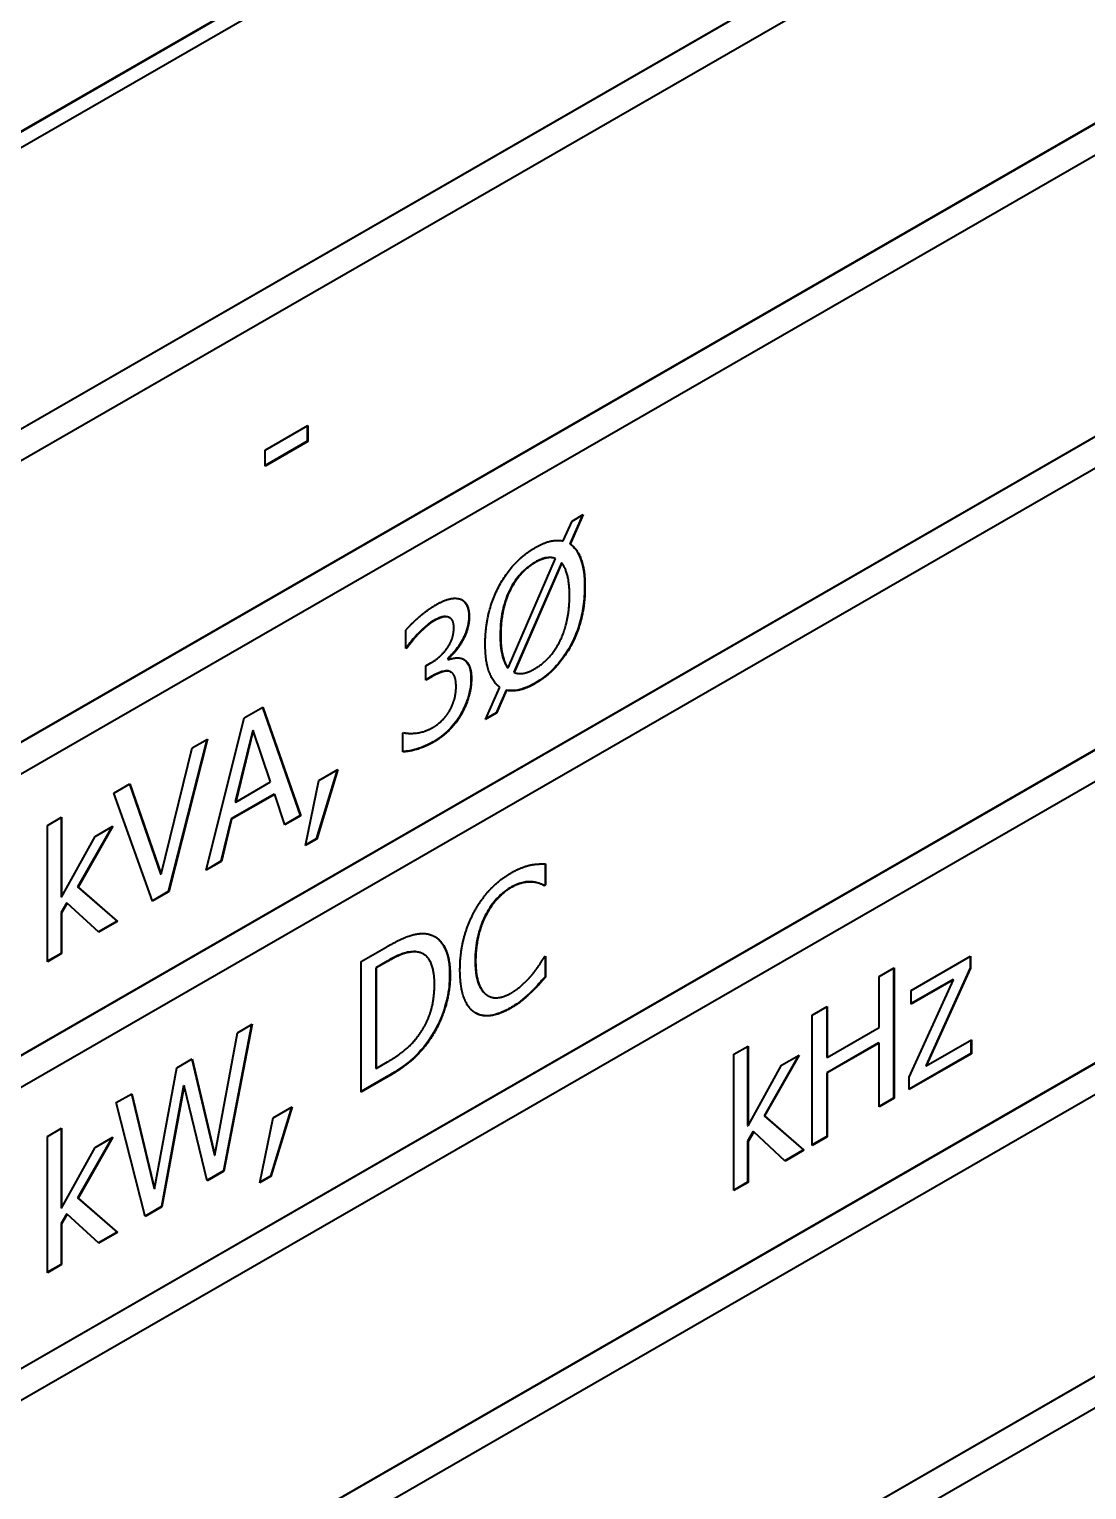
# Model space of a CAD drawing. Header units: millimetres. Extents: x 0 to 5945, y 0 to 4205.
# Drawn here: x 5634.33 to 5642.62, y 3433.98 to 3445.41 of the extents above; entities that cross this region are included whole.
import ezdxf

# ---------------------------------------------------------------- set-up
doc = ezdxf.new("R2010")
doc.units = ezdxf.units.MM
doc.header["$LTSCALE"] = 5
doc.layers.add('가시적인 것(ISO)', color=3, linetype='Continuous', lineweight=40)
doc.layers.add('가시적인 좁은 것(ISO)', color=3, linetype='Continuous', lineweight=35)

msp = doc.modelspace()

# ---------------------------------------------------------------- linework, layer by layer
at = {"layer": '가시적인 것(ISO)'}
for p, q in [((5628.3737, 3441.2188), (5660.9006, 3459.9498)), ((5628.3772, 3441.2168), (5660.9041, 3459.9478)), ((5628.4833, 3441.1552), (5660.798, 3459.7641)), ((5628.4833, 3438.9519), (5660.7945, 3457.5587)), ((5660.798, 3457.5567), (5628.4833, 3438.9479)), ((5628.4833, 3438.7026), (5660.798, 3457.3114)), ((5628.4833, 3436.4993), (5660.7945, 3455.1061)), ((5660.798, 3455.1041), (5628.4833, 3436.4952)), ((5628.4833, 3436.25), (5660.798, 3454.8588)), ((5628.4833, 3434.0467), (5660.7945, 3452.6535)), ((5660.798, 3452.6514), (5628.4833, 3434.0426)), ((5628.4833, 3433.7973), (5660.798, 3452.4062)), ((5628.4833, 3431.594), (5660.7945, 3450.2008)), ((5660.798, 3450.1988), (5628.4833, 3431.5899)), ((5628.4833, 3431.3447), (5660.798, 3449.9535)), ((5628.4833, 3429.1414), (5660.7945, 3447.7482)), ((5660.798, 3447.7461), (5628.4833, 3429.1373)), ((5628.4833, 3428.892), (5660.798, 3447.5009)), ((5628.4833, 3426.6887), (5660.7945, 3445.2955)), ((5660.798, 3445.2935), (5628.4833, 3426.6847)), ((5628.4833, 3426.4394), (5660.798, 3445.0482)), ((5636.1812, 3442.116), (5636.5157, 3442.3087)), ((5636.5122, 3442.3066), (5636.5122, 3442.1865)), ((5636.5157, 3442.3087), (5636.5157, 3442.1844)), ((5636.5122, 3442.1865), (5636.1812, 3441.9959)), ((5636.5157, 3442.1844), (5636.1812, 3441.9918)), ((5636.1812, 3441.9918), (5636.1812, 3442.116)), ((5636.5122, 3442.1865), (5636.5157, 3442.1844)), ((5638.5177, 3441.4047), (5638.5857, 3441.5607)), ((5638.6679, 3441.608), (5638.5686, 3441.3826)), ((5638.6738, 3441.6114), (5638.5721, 3441.3806)), ((5638.5857, 3441.5607), (5638.6738, 3441.6114)), ((5638.5686, 3441.3826), (5638.5721, 3441.3806)), ((5638.0858, 3440.4107), (5638.4575, 3441.2666)), ((5638.5027, 3441.2345), (5638.1302, 3440.3766)), ((5638.5062, 3441.2325), (5638.1338, 3440.3746)), ((5638.454, 3441.2686), (5638.4575, 3441.2666)), ((5638.5027, 3441.2345), (5638.5062, 3441.2325)), ((5637.6243, 3440.8063), (5637.6278, 3440.8042)), ((5637.285, 3440.5624), (5637.285, 3440.7073)), ((5637.376, 3440.676), (5637.3795, 3440.674)), ((5637.2886, 3440.5685), (5637.285, 3440.5664)), ((5637.2922, 3440.5665), (5637.285, 3440.5624)), ((5637.2886, 3440.5685), (5637.2922, 3440.5665)), ((5637.6138, 3440.4883), (5637.6138, 3440.4784)), ((5637.6138, 3440.4883), (5637.6173, 3440.4863)), ((5637.6173, 3440.4863), (5637.6173, 3440.4763)), ((5637.4411, 3440.4279), (5637.4805, 3440.4505)), ((5637.4411, 3440.3144), (5637.4411, 3440.4279)), ((5637.6138, 3440.4784), (5637.6173, 3440.4763)), ((5637.6346, 3440.3801), (5637.6381, 3440.3781)), ((5638.0822, 3440.4127), (5638.0858, 3440.4107)), ((5638.1302, 3440.3766), (5638.1338, 3440.3746)), ((5637.4877, 3440.3453), (5637.4411, 3440.3185)), ((5637.4913, 3440.3433), (5637.4411, 3440.3144)), ((5637.9074, 3440.0057), (5638.0192, 3440.2605)), ((5638.0701, 3440.2376), (5637.9913, 3440.0581)), ((5638.0736, 3440.2356), (5637.9948, 3440.056)), ((5638.0701, 3440.2376), (5638.0736, 3440.2356)), ((5636.0186, 3440.0194), (5636.1633, 3440.1028)), ((5636.161, 3440.1014), (5636.4577, 3439.2545)), ((5636.1633, 3440.1028), (5636.4613, 3439.2524)), ((5637.9948, 3440.056), (5637.9074, 3440.0057)), ((5637.9913, 3440.0581), (5637.9098, 3440.0112)), ((5637.9913, 3440.0581), (5637.9948, 3440.056)), ((5635.7206, 3438.8259), (5636.0186, 3440.0194)), ((5636.0846, 3439.9224), (5635.9485, 3439.3628)), ((5636.0881, 3439.9203), (5635.952, 3439.3608)), ((5636.0846, 3439.9224), (5636.0881, 3439.9203)), ((5636.2249, 3439.518), (5636.0881, 3439.9203)), ((5635.7266, 3439.8513), (5635.4234, 3438.6588)), ((5635.7314, 3439.854), (5635.427, 3438.6568)), ((5635.6118, 3439.7852), (5635.7314, 3439.854)), ((5637.2606, 3439.8991), (5637.2692, 3439.904)), ((5637.2606, 3439.7541), (5637.2606, 3439.8991)), ((5635.3668, 3438.7952), (5635.6118, 3439.7852)), ((5636.747, 3439.6124), (5636.5824, 3439.072)), ((5636.7521, 3439.6153), (5636.5859, 3439.0699)), ((5636.6038, 3439.5299), (5636.7521, 3439.6153)), ((5634.9958, 3439.4304), (5635.1218, 3439.503)), ((5635.1195, 3439.5017), (5635.3633, 3438.7973)), ((5635.1218, 3439.503), (5635.3668, 3438.7952)), ((5635.952, 3439.3608), (5636.2249, 3439.518)), ((5636.4992, 3439.02), (5636.6038, 3439.5299)), ((5635.3002, 3438.5838), (5634.9958, 3439.4304)), ((5636.2536, 3439.4226), (5635.9162, 3439.2283)), ((5636.2571, 3439.4206), (5635.9198, 3439.2263)), ((5635.9485, 3439.3628), (5635.952, 3439.3608)), ((5636.2536, 3439.4226), (5636.2571, 3439.4206)), ((5636.3374, 3439.1811), (5636.2571, 3439.4206)), ((5634.4765, 3439.1769), (5634.5882, 3439.2413)), ((5634.5847, 3439.2392), (5634.5847, 3438.6189)), ((5634.5882, 3439.2413), (5634.5882, 3438.6169)), ((5635.9162, 3439.2283), (5635.836, 3438.8964)), ((5635.9162, 3439.2283), (5635.9198, 3439.2263)), ((5636.4577, 3439.2545), (5636.3362, 3439.1845)), ((5636.4613, 3439.2524), (5636.3374, 3439.1811)), ((5636.4577, 3439.2545), (5636.4613, 3439.2524)), ((5634.4765, 3438.1094), (5634.4765, 3439.1769)), ((5634.9823, 3439.1676), (5634.7136, 3438.6964)), ((5634.9893, 3439.1716), (5634.7171, 3438.6944)), ((5634.8504, 3439.0916), (5634.9893, 3439.1716)), ((5635.9198, 3439.2263), (5635.8395, 3438.8944)), ((5634.5882, 3438.6169), (5634.8504, 3439.0916)), ((5636.5859, 3439.0699), (5636.4992, 3439.02)), ((5636.5824, 3439.072), (5636.5002, 3439.0247)), ((5636.5824, 3439.072), (5636.5859, 3439.0699)), ((5635.8395, 3438.8944), (5635.7206, 3438.8259)), ((5635.836, 3438.8964), (5635.7218, 3438.8307)), ((5635.836, 3438.8964), (5635.8395, 3438.8944)), ((5635.3633, 3438.7973), (5635.3668, 3438.7952)), ((5638.3752, 3438.8755), (5638.3752, 3438.7135)), ((5638.3787, 3438.8754), (5638.3787, 3438.7114)), ((5634.7136, 3438.6964), (5634.7171, 3438.6944)), ((5634.7136, 3438.6964), (5635.0223, 3438.4279)), ((5634.7171, 3438.6944), (5635.0259, 3438.4258)), ((5635.4234, 3438.6588), (5635.299, 3438.5872)), ((5635.427, 3438.6568), (5635.3002, 3438.5838)), ((5635.4234, 3438.6588), (5635.427, 3438.6568)), ((5638.3752, 3438.7135), (5638.3659, 3438.7081)), ((5638.3659, 3438.7081), (5638.3694, 3438.7061)), ((5638.3787, 3438.7114), (5638.3694, 3438.7061)), ((5638.3752, 3438.7135), (5638.3787, 3438.7114)), ((5634.5847, 3438.6189), (5634.5882, 3438.6169)), ((5634.6291, 3438.5716), (5634.5847, 3438.4963)), ((5634.6326, 3438.5696), (5634.5882, 3438.4943)), ((5634.6291, 3438.5716), (5634.6326, 3438.5696)), ((5634.879, 3438.3413), (5634.6326, 3438.5696)), ((5634.5847, 3438.4963), (5634.5882, 3438.4943)), ((5634.5847, 3438.4963), (5634.5847, 3438.1758)), ((5634.5882, 3438.4943), (5634.5882, 3438.1738)), ((5635.0223, 3438.4279), (5634.8763, 3438.3438)), ((5635.0223, 3438.4279), (5635.0259, 3438.4258)), ((5635.0259, 3438.4258), (5634.879, 3438.3413)), ((5636.934, 3438.1113), (5637.1353, 3438.2272)), ((5634.5847, 3438.1758), (5634.4765, 3438.1135)), ((5634.5882, 3438.1738), (5634.4765, 3438.1094)), ((5634.5847, 3438.1758), (5634.5882, 3438.1738)), ((5636.934, 3437.0894), (5636.934, 3438.1113)), ((5637.1375, 3438.115), (5637.0479, 3438.0634)), ((5637.141, 3438.1129), (5637.0515, 3438.0614)), ((5637.4189, 3438.1724), (5637.4224, 3438.1703)), ((5638.3701, 3438.1483), (5638.3787, 3438.1532)), ((5638.3752, 3438.1512), (5638.3752, 3437.993)), ((5638.3787, 3438.1532), (5638.3787, 3437.9909)), ((5641.2417, 3437.8843), (5641.708, 3438.1528)), ((5641.7045, 3438.1507), (5641.7045, 3438.0629)), ((5641.708, 3438.1528), (5641.708, 3438.0608)), ((5637.0479, 3438.0634), (5637.0479, 3437.2767)), ((5637.0479, 3438.0634), (5637.0515, 3438.0614)), ((5637.0515, 3438.0614), (5637.0515, 3437.2746)), ((5638.3752, 3437.993), (5638.3787, 3437.9909)), ((5640.991, 3437.995), (5641.1085, 3438.0626)), ((5640.991, 3437.5941), (5640.991, 3437.995)), ((5641.1049, 3438.0606), (5641.1049, 3437.0427)), ((5641.1085, 3438.0626), (5641.1085, 3437.0407)), ((5641.2274, 3437.2052), (5641.574, 3437.9696)), ((5641.5705, 3437.9717), (5641.2417, 3437.7823)), ((5641.574, 3437.9696), (5641.2417, 3437.7782)), ((5641.7045, 3438.0629), (5641.3563, 3437.296)), ((5641.708, 3438.0608), (5641.3599, 3437.2939)), ((5641.5705, 3437.9717), (5641.574, 3437.9696)), ((5641.7045, 3438.0629), (5641.708, 3438.0608)), ((5638.2577, 3437.8673), (5638.2613, 3437.8653)), ((5641.2417, 3437.7782), (5641.2417, 3437.8843)), ((5637.9238, 3437.846), (5637.9274, 3437.844)), ((5640.4667, 3437.693), (5640.5842, 3437.7607)), ((5640.5806, 3437.7586), (5640.5806, 3437.3619)), ((5640.5842, 3437.7607), (5640.5842, 3437.3598)), ((5640.4667, 3436.6711), (5640.4667, 3437.693)), ((5635.7887, 3436.5947), (5635.9656, 3437.5537)), ((5636.0765, 3437.6175), (5635.8553, 3436.4723)), ((5636.0809, 3437.6201), (5635.8589, 3436.4703)), ((5635.9656, 3437.5537), (5636.0809, 3437.6201)), ((5640.5842, 3437.3598), (5640.991, 3437.5941)), ((5637.4469, 3437.4708), (5637.4504, 3437.4688)), ((5639.8528, 3437.3851), (5639.9646, 3437.4494)), ((5639.961, 3437.4474), (5639.961, 3436.827)), ((5639.9646, 3437.4494), (5639.9646, 3436.825)), ((5640.9875, 3437.4753), (5640.5806, 3437.241)), ((5640.991, 3437.4732), (5640.5842, 3437.2389)), ((5640.9875, 3437.4753), (5640.991, 3437.4732)), ((5640.991, 3436.973), (5640.991, 3437.4732)), ((5641.3599, 3437.2939), (5641.7144, 3437.4981)), ((5641.7109, 3437.4961), (5641.7109, 3437.3917)), ((5641.7144, 3437.4981), (5641.7144, 3437.3896)), ((5635.4914, 3437.2806), (5635.6111, 3437.3495)), ((5635.6084, 3437.3479), (5635.7852, 3436.5967)), ((5635.6111, 3437.3495), (5635.7887, 3436.5947)), ((5637.0515, 3437.2746), (5637.141, 3437.3262)), ((5639.8528, 3436.3176), (5639.8528, 3437.3851)), ((5639.9646, 3436.825), (5640.2267, 3437.2998)), ((5640.3587, 3437.3758), (5640.09, 3436.9046)), ((5640.3657, 3437.3798), (5640.0935, 3436.9026)), ((5640.2267, 3437.2998), (5640.3657, 3437.3798)), ((5640.5806, 3437.3619), (5640.5842, 3437.3598)), ((5641.7109, 3437.3917), (5641.2274, 3437.1132)), ((5641.7144, 3437.3896), (5641.2274, 3437.1091)), ((5641.3563, 3437.296), (5641.3599, 3437.2939)), ((5641.7109, 3437.3917), (5641.7144, 3437.3896)), ((5635.3152, 3436.3319), (5635.4914, 3437.2806)), ((5637.1339, 3437.2086), (5636.934, 3437.0935)), ((5637.1374, 3437.2065), (5636.934, 3437.0894)), ((5637.0479, 3437.2767), (5637.0515, 3437.2746)), ((5640.5806, 3437.241), (5640.5842, 3437.2389)), ((5640.5806, 3437.241), (5640.5806, 3436.7408)), ((5640.5842, 3437.2389), (5640.5842, 3436.7387)), ((5641.2274, 3437.1091), (5641.2274, 3437.2052)), ((5635.0165, 3437.0071), (5635.1376, 3437.0768)), ((5635.1349, 3437.0753), (5635.3117, 3436.334)), ((5635.1376, 3437.0768), (5635.3152, 3436.3319)), ((5635.5438, 3437.1409), (5635.369, 3436.1922)), ((5635.5473, 3437.1389), (5635.3725, 3436.1902)), ((5635.5438, 3437.1409), (5635.5473, 3437.1389)), ((5635.7271, 3436.3944), (5635.5473, 3437.1389)), ((5635.2422, 3436.1151), (5635.0165, 3437.0071)), ((5636.3882, 3436.9705), (5636.2235, 3436.4301)), ((5636.3932, 3436.9734), (5636.227, 3436.428)), ((5636.245, 3436.888), (5636.3932, 3436.9734)), ((5641.1049, 3437.0427), (5640.991, 3436.9771)), ((5641.1085, 3437.0407), (5640.991, 3436.973)), ((5641.1049, 3437.0427), (5641.1085, 3437.0407)), ((5636.1404, 3436.3781), (5636.245, 3436.888)), ((5639.961, 3436.827), (5639.9646, 3436.825)), ((5640.09, 3436.9046), (5640.3987, 3436.636)), ((5640.09, 3436.9046), (5640.0935, 3436.9026)), ((5640.0935, 3436.9026), (5640.4022, 3436.634)), ((5634.4765, 3436.7417), (5634.5882, 3436.806)), ((5634.4765, 3435.6742), (5634.4765, 3436.7417)), ((5634.5847, 3436.804), (5634.5847, 3436.1836)), ((5634.5882, 3436.806), (5634.5882, 3436.1816)), ((5634.9823, 3436.7324), (5634.7136, 3436.2612)), ((5634.9893, 3436.7364), (5634.7171, 3436.2592)), ((5634.8504, 3436.6564), (5634.9893, 3436.7364)), ((5640.0054, 3436.7797), (5639.961, 3436.7045)), ((5640.009, 3436.7777), (5639.9646, 3436.7024)), ((5640.0054, 3436.7797), (5640.009, 3436.7777)), ((5640.2554, 3436.5494), (5640.009, 3436.7777)), ((5640.5806, 3436.7408), (5640.4667, 3436.6752)), ((5640.5842, 3436.7387), (5640.4667, 3436.6711)), ((5640.5806, 3436.7408), (5640.5842, 3436.7387)), ((5634.5882, 3436.1816), (5634.8504, 3436.6564)), ((5639.961, 3436.7045), (5639.961, 3436.384)), ((5639.961, 3436.7045), (5639.9646, 3436.7024)), ((5639.9646, 3436.7024), (5639.9646, 3436.3819)), ((5640.3987, 3436.636), (5640.2527, 3436.5519)), ((5640.4022, 3436.634), (5640.2554, 3436.5494)), ((5640.3987, 3436.636), (5640.4022, 3436.634)), ((5635.7852, 3436.5967), (5635.7887, 3436.5947)), ((5635.8553, 3436.4723), (5635.7262, 3436.398)), ((5635.8589, 3436.4703), (5635.7271, 3436.3944)), ((5635.8553, 3436.4723), (5635.8589, 3436.4703)), ((5636.227, 3436.428), (5636.1404, 3436.3781)), ((5636.2235, 3436.4301), (5636.1413, 3436.3828)), ((5636.2235, 3436.4301), (5636.227, 3436.428)), ((5639.961, 3436.384), (5639.8528, 3436.3217)), ((5639.9646, 3436.3819), (5639.8528, 3436.3176)), ((5639.961, 3436.384), (5639.9646, 3436.3819)), ((5634.7136, 3436.2612), (5634.7171, 3436.2592)), ((5634.7136, 3436.2612), (5635.0223, 3435.9926)), ((5634.7171, 3436.2592), (5635.0259, 3435.9906)), ((5635.3117, 3436.334), (5635.3152, 3436.3319)), ((5634.5847, 3436.1836), (5634.5882, 3436.1816)), ((5635.369, 3436.1922), (5635.2413, 3436.1187)), ((5635.3725, 3436.1902), (5635.2422, 3436.1151)), ((5635.369, 3436.1922), (5635.3725, 3436.1902)), ((5634.6291, 3436.1363), (5634.5847, 3436.0611)), ((5634.5847, 3436.0611), (5634.5882, 3436.059)), ((5634.5847, 3436.0611), (5634.5847, 3435.7406)), ((5634.6326, 3436.1343), (5634.5882, 3436.059)), ((5634.5882, 3436.059), (5634.5882, 3435.7385)), ((5634.6291, 3436.1363), (5634.6326, 3436.1343)), ((5634.879, 3435.906), (5634.6326, 3436.1343)), ((5635.0223, 3435.9926), (5634.8763, 3435.9085)), ((5635.0259, 3435.9906), (5634.879, 3435.906)), ((5635.0223, 3435.9926), (5635.0259, 3435.9906)), ((5634.5847, 3435.7406), (5634.4765, 3435.6783)), ((5634.5882, 3435.7385), (5634.4765, 3435.6742)), ((5634.5847, 3435.7406), (5634.5882, 3435.7385))]:
    msp.add_line(p, q, dxfattribs=at)
for points, degree in [([(5638.2964, 3441.3526), (5638.3644, 3441.3918), (5638.4704, 3441.4148), (5638.5177, 3441.4047)], 2), ([(5637.906, 3440.5953), (5637.906, 3440.8479), (5638.1202, 3441.2512), (5638.2964, 3441.3526)], 2), ([(5638.5721, 3441.3806), (5638.6266, 3441.344), (5638.6875, 3441.182), (5638.6875, 3441.0454)], 2), ([(5638.2971, 3441.2355), (5638.1739, 3441.1645), (5638.027, 3440.8688), (5638.027, 3440.6651)], 2), ([(5638.4575, 3441.2666), (5638.4267, 3441.2795), (5638.3458, 3441.2635), (5638.2971, 3441.2355)], 2), ([(5638.5664, 3440.9757), (5638.5664, 3441.0701), (5638.5335, 3441.1993), (5638.5062, 3441.2325)], 2), ([(5637.5156, 3440.903), (5637.5758, 3440.9377), (5637.6653, 3440.9611), (5637.7019, 3440.9523)], 2), ([(5637.7019, 3440.9523), (5637.7405, 3440.9423), (5637.7806, 3440.8718), (5637.7806, 3440.8089)], 2), ([(5638.6875, 3441.0454), (5638.6875, 3440.7919), (5638.474, 3440.3899), (5638.2964, 3440.2876)], 2), ([(5638.2971, 3440.4057), (5638.4196, 3440.4762), (5638.5664, 3440.7744), (5638.5664, 3440.9757)], 2), ([(5637.285, 3440.7073), (5637.3237, 3440.7536), (5637.4562, 3440.8688), (5637.5156, 3440.903)], 2), ([(5637.5063, 3440.7793), (5637.4741, 3440.7607), (5637.4103, 3440.7058), (5637.3795, 3440.674)], 2), ([(5637.4805, 3440.4505), (5637.56, 3440.4963), (5637.6603, 3440.6419), (5637.6603, 3440.7255)], 2), ([(5637.6138, 3440.8097), (5637.5916, 3440.8143), (5637.5371, 3440.797), (5637.5063, 3440.7793)], 2), ([(5637.6243, 3440.8063), (5637.62, 3440.8088), (5637.6153, 3440.8106), (5637.6102, 3440.8117)], 3), ([(5637.6603, 3440.7255), (5637.6603, 3440.7644), (5637.6345, 3440.8051), (5637.6138, 3440.8097)], 2), ([(5637.7806, 3440.8089), (5637.7806, 3440.7244), (5637.6847, 3440.5416), (5637.6173, 3440.4863)], 2), ([(5637.3795, 3440.674), (5637.3509, 3440.6434), (5637.3086, 3440.5892), (5637.2922, 3440.5665)], 2), ([(5638.027, 3440.6651), (5638.027, 3440.5723), (5638.0578, 3440.4459), (5638.0858, 3440.4107)], 2), ([(5637.6173, 3440.4763), (5637.6453, 3440.4858), (5637.709, 3440.4927), (5637.7362, 3440.4785)], 2), ([(5638.0192, 3440.2605), (5637.9662, 3440.2979), (5637.906, 3440.4637), (5637.906, 3440.5953)], 2), ([(5637.6245, 3440.3836), (5637.5994, 3440.3898), (5637.5314, 3440.3664), (5637.4913, 3440.3433)], 2), ([(5637.6346, 3440.3801), (5637.6304, 3440.3825), (5637.6259, 3440.3844), (5637.621, 3440.3856)], 3), ([(5637.6775, 3440.2658), (5637.6775, 3440.3213), (5637.6496, 3440.3773), (5637.6245, 3440.3836)], 2), ([(5637.7362, 3440.4785), (5637.7635, 3440.4652), (5637.7978, 3440.3923), (5637.7978, 3440.3252)], 2), ([(5638.1338, 3440.3746), (5638.1674, 3440.3625), (5638.2434, 3440.3747), (5638.2971, 3440.4057)], 2), ([(5637.6288, 3440.0788), (5637.6524, 3440.123), (5637.6775, 3440.2104), (5637.6775, 3440.2658)], 2), ([(5637.7978, 3440.3252), (5637.7978, 3440.2565), (5637.757, 3440.1162), (5637.7198, 3440.05)], 2), ([(5638.2964, 3440.2876), (5638.2312, 3440.2501), (5638.1187, 3440.2251), (5638.0736, 3440.2356)], 2), ([(5637.4949, 3439.9445), (5637.5314, 3439.9656), (5637.6044, 3440.0341), (5637.6288, 3440.0788)], 2), ([(5637.7198, 3440.05), (5637.6811, 3439.9814), (5637.5715, 3439.8702), (5637.502, 3439.8302)], 2), ([(5637.2692, 3439.904), (5637.3065, 3439.894), (5637.4325, 3439.9086), (5637.4949, 3439.9445)], 2), ([(5637.502, 3439.8302), (5637.4354, 3439.7919), (5637.305, 3439.754), (5637.2606, 3439.7541)], 2), ([(5637.8186, 3438.4982), (5637.8716, 3438.5974), (5638.0163, 3438.7528), (5638.1058, 3438.8044)], 2), ([(5638.1058, 3438.8044), (5638.1502, 3438.8299), (5638.2283, 3438.86), (5638.2613, 3438.8674)], 2), ([(5638.2613, 3438.8674), (5638.2899, 3438.8731), (5638.3494, 3438.8767), (5638.3787, 3438.8754)], 2), ([(5638.1051, 3438.688), (5638.0485, 3438.6554), (5637.9475, 3438.5434), (5637.9096, 3438.4702)], 2), ([(5638.2699, 3438.734), (5638.2362, 3438.7362), (5638.1567, 3438.7177), (5638.1051, 3438.688)], 2), ([(5638.3694, 3438.7061), (5638.3537, 3438.7135), (5638.305, 3438.7319), (5638.2699, 3438.734)], 2), ([(5637.7083, 3438.0454), (5637.7083, 3438.1738), (5637.7649, 3438.3968), (5637.8186, 3438.4982)], 2), ([(5637.9096, 3438.4702), (5637.8723, 3438.3966), (5637.8308, 3438.2145), (5637.8308, 3438.116)], 2), ([(5637.1353, 3438.2272), (5637.2599, 3438.299), (5637.4017, 3438.3376), (5637.4519, 3438.3284)], 2), ([(5637.4519, 3438.3284), (5637.5371, 3438.3121), (5637.6309, 3438.1499), (5637.6309, 3438.0009)], 2), ([(5637.3745, 3438.1861), (5637.3272, 3438.1912), (5637.2205, 3438.1587), (5637.141, 3438.1129)], 2), ([(5637.4189, 3438.1724), (5637.4046, 3438.1806), (5637.3886, 3438.1858), (5637.371, 3438.1882)], 3), ([(5637.5085, 3437.932), (5637.5085, 3438.0496), (5637.4411, 3438.1773), (5637.3745, 3438.1861)], 2), ([(5637.8308, 3438.116), (5637.8308, 3438.0108), (5637.8745, 3437.8844), (5637.9124, 3437.8541)], 2), ([(5638.2763, 3438.0123), (5638.3085, 3438.0524), (5638.3565, 3438.1247), (5638.3701, 3438.1483)], 2), ([(5637.6309, 3438.0009), (5637.6309, 3437.8609), (5637.5328, 3437.5792), (5637.4504, 3437.4688)], 2), ([(5637.8193, 3437.7152), (5637.7663, 3437.7509), (5637.7083, 3437.9162), (5637.7083, 3438.0454)], 2), ([(5638.1051, 3437.8632), (5638.156, 3437.8925), (5638.2426, 3437.9714), (5638.2763, 3438.0123)], 2), ([(5638.3787, 3437.9909), (5638.3494, 3437.9583), (5638.2978, 3437.8996), (5638.2613, 3437.8653)], 2), ([(5637.3853, 3437.5348), (5637.4469, 3437.6183), (5637.5085, 3437.8127), (5637.5085, 3437.932)], 2), ([(5637.9089, 3437.8561), (5637.9137, 3437.8524), (5637.9186, 3437.849), (5637.9238, 3437.846)], 3), ([(5637.9124, 3437.8541), (5637.9497, 3437.825), (5638.0493, 3437.831), (5638.1051, 3437.8632)], 2), ([(5638.2613, 3437.8653), (5638.2226, 3437.8281), (5638.1567, 3437.7753), (5638.1037, 3437.7448)], 2), ([(5638.1037, 3437.7448), (5638.0177, 3437.6953), (5637.8723, 3437.6786), (5637.8193, 3437.7152)], 2), ([(5637.141, 3437.3262), (5637.2191, 3437.3712), (5637.3373, 3437.4682), (5637.3853, 3437.5348)], 2), ([(5637.4504, 3437.4688), (5637.3831, 3437.3812), (5637.2449, 3437.2684), (5637.1374, 3437.2065)], 2)]:
    msp.add_open_spline(points, degree=degree, dxfattribs=at)
for points, knots in [([(5638.5686, 3441.3826), (5638.5871, 3441.3702), (5638.6032, 3441.3541), (5638.6357, 3441.3091), (5638.6474, 3441.2813), (5638.6764, 3441.2041), (5638.6839, 3441.126), (5638.6839, 3441.0474)], [-0.084362515, -0.084362515, -0.084362515, -0.084362515, -0.072998855, -0.072998855, -0.057660652, -0.057660652, 0, 0, 0, 0]), ([(5638.2935, 3441.2375), (5638.2736, 3441.226), (5638.2537, 3441.2125), (5638.2159, 3441.1815), (5638.1982, 3441.1646), (5638.1527, 3441.1135), (5638.1281, 3441.0774), (5638.0858, 3440.9988), (5638.0654, 3440.9512), (5638.0299, 3440.8143), (5638.0235, 3440.7367), (5638.0235, 3440.6671)], [-0.17790377, -0.17790377, -0.17790377, -0.17790377, -0.15307378, -0.15307378, -0.12976391, -0.12976391, -0.09045208, -0.09045208, -0.05111102, -0.05111102, 0, 0, 0, 0]), ([(5638.454, 3441.2686), (5638.433, 3441.2774), (5638.4091, 3441.2787), (5638.3639, 3441.2698), (5638.335, 3441.2613), (5638.2935, 3441.2375)], [-0.08418789, -0.08418789, -0.08418789, -0.08418789, -0.035132087, -0.035132087, 0, 0, 0, 0]), ([(5637.7243, 3440.9436), (5637.7285, 3440.941), (5637.7325, 3440.9381), (5637.747, 3440.9255), (5637.7558, 3440.9134), (5637.773, 3440.8744), (5637.7771, 3440.8438), (5637.7771, 3440.8109)], [-0.043954845, -0.043954845, -0.043954845, -0.043954845, -0.038738961, -0.038738961, -0.024165147, -0.024165147, 0, 0, 0, 0]), ([(5638.6839, 3441.0474), (5638.6839, 3440.9982), (5638.6809, 3440.9466), (5638.6669, 3440.8472), (5638.6568, 3440.7991), (5638.6254, 3440.6957), (5638.6005, 3440.6316), (5638.5275, 3440.5062), (5638.4905, 3440.4562), (5638.3991, 3440.3603), (5638.3463, 3440.3205), (5638.2928, 3440.2897)], [-0.22413746, -0.22413746, -0.22413746, -0.22413746, -0.17547761, -0.17547761, -0.13244275, -0.13244275, -0.08380738, -0.08380738, -0.04535258, -0.04535258, 0, 0, 0, 0]), ([(5637.5028, 3440.7813), (5637.4719, 3440.7635), (5637.4486, 3440.7438), (5637.4173, 3440.7169), (5637.3964, 3440.6971), (5637.376, 3440.676)], [-0.027303532, -0.027303532, -0.027303532, -0.027303532, -0.018653918, -0.018653918, 0, 0, 0, 0]), ([(5637.6102, 3440.8117), (5637.5892, 3440.8161), (5637.5698, 3440.8105), (5637.5418, 3440.8016), (5637.5223, 3440.7925), (5637.5028, 3440.7813)], [-0.024344343, -0.024344343, -0.024344343, -0.024344343, -0.016548323, -0.016548323, 0, 0, 0, 0]), ([(5637.7771, 3440.8109), (5637.7771, 3440.7888), (5637.7746, 3440.7656), (5637.7639, 3440.7174), (5637.7559, 3440.6934), (5637.7312, 3440.6361), (5637.7108, 3440.5996), (5637.6649, 3440.5363), (5637.6404, 3440.5101), (5637.6138, 3440.4883)], [-0.083136509, -0.083136509, -0.083136509, -0.083136509, -0.065136395, -0.065136395, -0.047469055, -0.047469055, -0.023041184, -0.023041184, 0, 0, 0, 0]), ([(5637.376, 3440.676), (5637.3476, 3440.6457), (5637.3319, 3440.6256), (5637.3136, 3440.6022), (5637.3007, 3440.5852), (5637.2886, 3440.5685)], [-0.018142407, -0.018142407, -0.018142407, -0.018142407, -0.012507282, -0.012507282, 0, 0, 0, 0]), ([(5638.0235, 3440.6671), (5638.0235, 3440.6123), (5638.0275, 3440.5578), (5638.0457, 3440.4832), (5638.0582, 3440.443), (5638.0822, 3440.4127)], [-0.102104, -0.102104, -0.102104, -0.102104, -0.03825277, -0.03825277, 0, 0, 0, 0]), ([(5637.621, 3440.3856), (5637.6124, 3440.3877), (5637.6033, 3440.3883), (5637.5795, 3440.3861), (5637.5672, 3440.382), (5637.5376, 3440.3718), (5637.5125, 3440.3596), (5637.4877, 3440.3453)], [-0.028781957, -0.028781957, -0.028781957, -0.028781957, -0.025630061, -0.025630061, -0.021016428, -0.021016428, 0, 0, 0, 0]), ([(5637.7388, 3440.4772), (5637.7459, 3440.4729), (5637.7522, 3440.4674), (5637.7687, 3440.4487), (5637.7751, 3440.4353), (5637.7903, 3440.4017), (5637.7943, 3440.3647), (5637.7943, 3440.3272)], [-0.036758792, -0.036758792, -0.036758792, -0.036758792, -0.033549288, -0.033549288, -0.027462211, -0.027462211, 0, 0, 0, 0]), ([(5637.7943, 3440.3272), (5637.7943, 3440.2662), (5637.7823, 3440.2171), (5637.7604, 3440.1419), (5637.7412, 3440.0965), (5637.7162, 3440.0521)], [-0.049526683, -0.049526683, -0.049526683, -0.049526683, -0.030591539, -0.030591539, 0, 0, 0, 0]), ([(5638.2928, 3440.2897), (5638.2346, 3440.2561), (5638.194, 3440.2447), (5638.1352, 3440.2316), (5638.1011, 3440.2304), (5638.0701, 3440.2376)], [-0.052176375, -0.052176375, -0.052176375, -0.052176375, -0.032154775, -0.032154775, 0, 0, 0, 0]), ([(5637.7162, 3440.0521), (5637.7033, 3440.0292), (5637.6891, 3440.0074), (5637.6553, 3439.9625), (5637.6376, 3439.9429), (5637.5832, 3439.8877), (5637.5408, 3439.8566), (5637.4985, 3439.8322)], [-0.060903242, -0.060903242, -0.060903242, -0.060903242, -0.049367133, -0.049367133, -0.035888424, -0.035888424, 0, 0, 0, 0]), ([(5637.4985, 3439.8322), (5637.4354, 3439.7959), (5637.388, 3439.7812), (5637.3313, 3439.7647), (5637.2937, 3439.7567), (5637.2606, 3439.7562)], [-0.050779131, -0.050779131, -0.050779131, -0.050779131, -0.032129991, -0.032129991, -0.001112246, -0.001112246, -0.001112246, -0.001112246]), ([(5638.1016, 3438.69), (5638.0815, 3438.6785), (5638.0617, 3438.6645), (5638.0197, 3438.6289), (5638.001, 3438.6093), (5637.9552, 3438.5561), (5637.9287, 3438.5159), (5637.906, 3438.4723)], [-0.055754061, -0.055754061, -0.055754061, -0.055754061, -0.043541674, -0.043541674, -0.029538231, -0.029538231, 0, 0, 0, 0]), ([(5638.2663, 3438.7361), (5638.2348, 3438.7381), (5638.2071, 3438.7323), (5638.1636, 3438.7222), (5638.1321, 3438.7076), (5638.1016, 3438.69)], [-0.038443548, -0.038443548, -0.038443548, -0.038443548, -0.02591263, -0.02591263, 0, 0, 0, 0]), ([(5638.3659, 3438.7081), (5638.3529, 3438.7143), (5638.3394, 3438.7196), (5638.3077, 3438.7316), (5638.2869, 3438.7348), (5638.2663, 3438.7361)], [-0.034806296, -0.034806296, -0.034806296, -0.034806296, -0.019881797, -0.019881797, 0, 0, 0, 0]), ([(5637.906, 3438.4723), (5637.8756, 3438.412), (5637.8583, 3438.3526), (5637.833, 3438.2417), (5637.8273, 3438.1778), (5637.8273, 3438.118)], [-0.073843925, -0.073843925, -0.073843925, -0.073843925, -0.043887332, -0.043887332, 0, 0, 0, 0]), ([(5637.509, 3438.3079), (5637.5176, 3438.3028), (5637.5258, 3438.2969), (5637.5553, 3438.272), (5637.5769, 3438.2452), (5637.6182, 3438.1509), (5637.6274, 3438.0793), (5637.6274, 3438.0029)], [-0.10690025, -0.10690025, -0.10690025, -0.10690025, -0.09344191, -0.09344191, -0.05602447, -0.05602447, 0, 0, 0, 0]), ([(5637.371, 3438.1882), (5637.3395, 3438.1915), (5637.306, 3438.1878), (5637.2485, 3438.1704), (5637.2081, 3438.1556), (5637.1375, 3438.115)], [-0.15764581, -0.15764581, -0.15764581, -0.15764581, -0.05990397, -0.05990397, 0, 0, 0, 0]), ([(5637.8273, 3438.118), (5637.8273, 3438.0186), (5637.8419, 3437.9673), (5637.8667, 3437.904), (5637.8845, 3437.8756), (5637.9089, 3437.8561)], [-0.060725614, -0.060725614, -0.060725614, -0.060725614, -0.032110338, -0.032110338, 0, 0, 0, 0]), ([(5637.6274, 3438.0029), (5637.6274, 3437.9455), (5637.6212, 3437.8851), (5637.5903, 3437.7478), (5637.5664, 3437.6863), (5637.5198, 3437.5817), (5637.4867, 3437.5242), (5637.4469, 3437.4708)], [-0.094080211, -0.094080211, -0.094080211, -0.094080211, -0.069400343, -0.069400343, -0.040490226, -0.040490226, 0, 0, 0, 0]), ([(5638.3752, 3437.993), (5638.3567, 3437.9724), (5638.3383, 3437.9518), (5638.3005, 3437.9087), (5638.2784, 3437.8868), (5638.2577, 3437.8673)], [-0.03564815, -0.03564815, -0.03564815, -0.03564815, -0.018421588, -0.018421588, 0, 0, 0, 0]), ([(5638.2577, 3437.8673), (5638.2343, 3437.8448), (5638.2104, 3437.8232), (5638.1609, 3437.7835), (5638.1299, 3437.7639), (5638.1002, 3437.7468)], [-0.049518845, -0.049518845, -0.049518845, -0.049518845, -0.025242968, -0.025242968, 0, 0, 0, 0]), ([(5638.1002, 3437.7468), (5638.0691, 3437.7289), (5638.0382, 3437.7144), (5637.9788, 3437.6945), (5637.9504, 3437.6886), (5637.8883, 3437.6862), (5637.8568, 3437.6934), (5637.8292, 3437.7089)], [-0.089705364, -0.089705364, -0.089705364, -0.089705364, -0.063541558, -0.063541558, -0.038670028, -0.038670028, -0.005477565, -0.005477565, -0.005477565, -0.005477565]), ([(5637.4469, 3437.4708), (5637.3847, 3437.3898), (5637.3353, 3437.3471), (5637.2554, 3437.2819), (5637.1898, 3437.2408), (5637.1339, 3437.2086)], [-0.068800727, -0.068800727, -0.068800727, -0.068800727, -0.04741805, -0.04741805, 0, 0, 0, 0])]:
    msp.add_open_spline(points, degree=3, knots=knots, dxfattribs=at)
at = {"layer": '가시적인 좁은 것(ISO)'}
for p, q in [((5638.2935, 3441.2375), (5638.2971, 3441.2355)), ((5638.6839, 3441.0474), (5638.6875, 3441.0454)), ((5637.5028, 3440.7813), (5637.5063, 3440.7793)), ((5637.6102, 3440.8117), (5637.6138, 3440.8097)), ((5637.7771, 3440.8109), (5637.7806, 3440.8089)), ((5638.0235, 3440.6671), (5638.027, 3440.6651)), ((5637.621, 3440.3856), (5637.6245, 3440.3836)), ((5637.4877, 3440.3453), (5637.4913, 3440.3433)), ((5637.7943, 3440.3272), (5637.7978, 3440.3252)), ((5638.2928, 3440.2897), (5638.2964, 3440.2876)), ((5637.7162, 3440.0521), (5637.7198, 3440.05)), ((5637.4985, 3439.8322), (5637.502, 3439.8302)), ((5638.1016, 3438.69), (5638.1051, 3438.688)), ((5638.2663, 3438.7361), (5638.2699, 3438.734)), ((5637.906, 3438.4723), (5637.9096, 3438.4702)), ((5637.1375, 3438.115), (5637.141, 3438.1129)), ((5637.371, 3438.1882), (5637.3745, 3438.1861)), ((5637.8273, 3438.118), (5637.8308, 3438.116)), ((5637.6274, 3438.0029), (5637.6309, 3438.0009)), ((5637.9089, 3437.8561), (5637.9124, 3437.8541)), ((5638.1002, 3437.7468), (5638.1037, 3437.7448)), ((5637.1339, 3437.2086), (5637.1374, 3437.2065))]:
    msp.add_line(p, q, dxfattribs=at)

doc.saveas('drawing.dxf')
